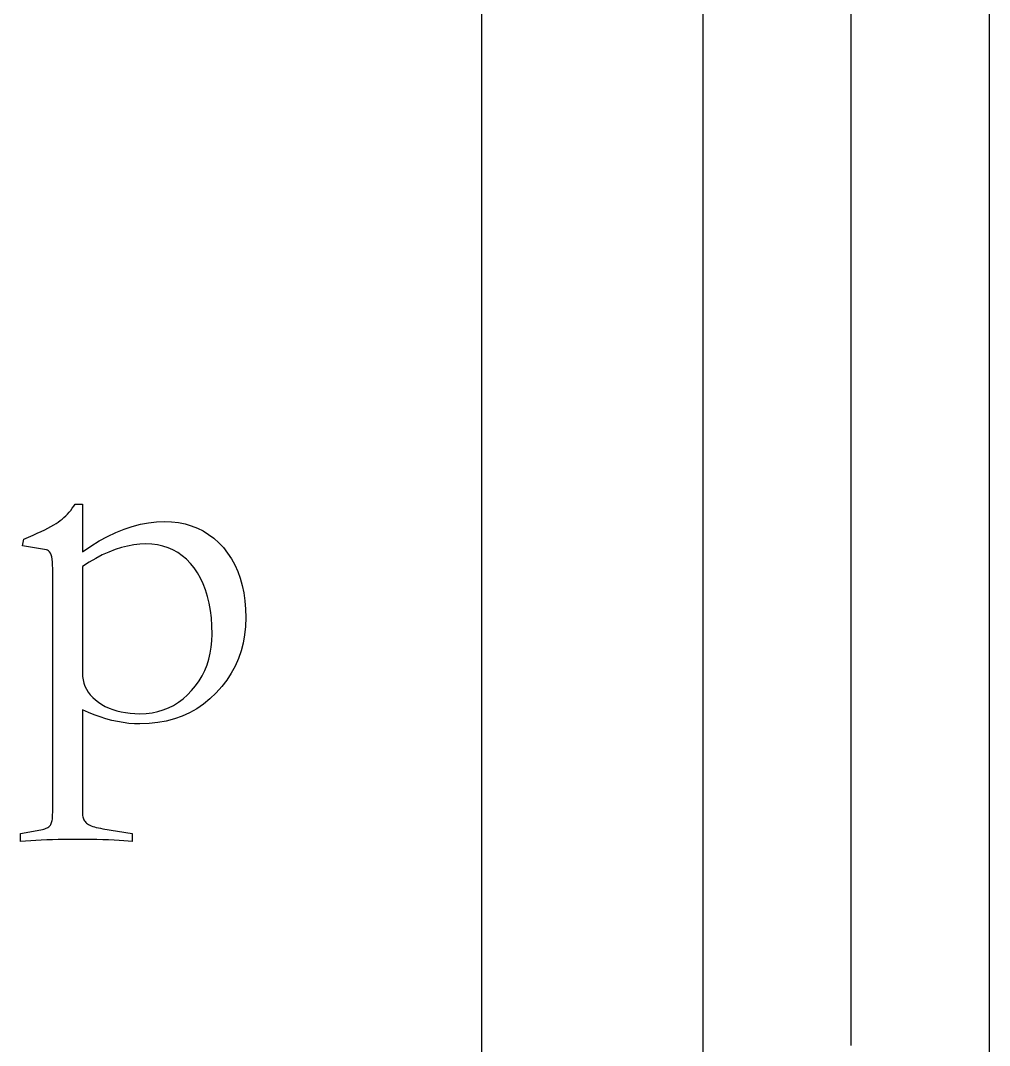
# Model space of a CAD drawing. Header units: millimetres. Extents: x -210 to 210, y -148 to 148.
# Drawn here: x -26.49 to -21.24, y -42.91 to -37.36 of the extents above; entities that cross this region are included whole.
import ezdxf

# ---------------------------------------------------------------- set-up
doc = ezdxf.new("R2010")
doc.units = ezdxf.units.MM
doc.layers.get('0').update_dxf_attribs({"lineweight": 18})

msp = doc.modelspace()

# ---------------------------------------------------------------- linework, layer by layer
at = {"color": 7, "lineweight": 30, "ltscale": 0.375}
msp.add_line((-23.9915, -31.8748), (-23.9915, -46.8748), dxfattribs=at)
at = {"color": 7, "lineweight": 30, "ltscale": 0.244785}
msp.add_line((-22.7915, -46.4162), (-22.7915, -36.6248), dxfattribs=at)
at = {"color": 7, "lineweight": 30, "ltscale": 0.15713}
msp.add_line((-21.9915, -36.6248), (-21.9915, -42.91), dxfattribs=at)
at = {"color": 7, "lineweight": 30}
msp.add_line((-21.2415, -56.6248), (-21.2415, -36.6248), dxfattribs=at)
at = {"color": 7, "lineweight": 30, "ltscale": 0.00034302}
msp.add_line((-26.2151, -40.013), (-26.2069, -40.002), dxfattribs=at)
at = {"color": 7, "lineweight": 30, "ltscale": 0.000347551}
msp.add_line((-26.2069, -40.002), (-26.199, -39.9906), dxfattribs=at)
at = {"color": 7, "lineweight": 30, "ltscale": 0.00035261}
msp.add_line((-26.199, -39.9906), (-26.1914, -39.9787), dxfattribs=at)
at = {"color": 7, "lineweight": 30, "ltscale": 0.000989532}
msp.add_line((-26.1914, -39.9787), (-26.1518, -39.9787), dxfattribs=at)
at = {"color": 7, "lineweight": 30, "ltscale": 0.006467}
msp.add_line((-26.1518, -39.9787), (-26.1518, -40.2374), dxfattribs=at)
at = {"color": 7, "lineweight": 30, "ltscale": 0.000327317}
msp.add_line((-26.2718, -40.0688), (-26.2615, -40.0607), dxfattribs=at)
at = {"color": 7, "lineweight": 30, "ltscale": 0.000329065}
msp.add_line((-26.2615, -40.0607), (-26.2516, -40.0521), dxfattribs=at)
at = {"color": 7, "lineweight": 30, "ltscale": 0.000330173}
msp.add_line((-26.2516, -40.0521), (-26.2419, -40.043), dxfattribs=at)
at = {"color": 7, "lineweight": 30, "ltscale": 0.000332484}
msp.add_line((-26.2419, -40.043), (-26.2327, -40.0335), dxfattribs=at)
at = {"color": 7, "lineweight": 30, "ltscale": 0.000335406}
msp.add_line((-26.2327, -40.0335), (-26.2237, -40.0235), dxfattribs=at)
at = {"color": 7, "lineweight": 30, "ltscale": 0.000338588}
msp.add_line((-26.2237, -40.0235), (-26.2151, -40.013), dxfattribs=at)
at = {"color": 7, "lineweight": 30, "ltscale": 0.000499692}
msp.add_line((-26.356, -40.1179), (-26.3382, -40.1089), dxfattribs=at)
at = {"color": 7, "lineweight": 30, "ltscale": 0.00046095}
msp.add_line((-26.3382, -40.1089), (-26.322, -40.1002), dxfattribs=at)
at = {"color": 7, "lineweight": 30, "ltscale": 0.000422437}
msp.add_line((-26.322, -40.1002), (-26.3072, -40.0919), dxfattribs=at)
at = {"color": 7, "lineweight": 30, "ltscale": 0.000384223}
msp.add_line((-26.3072, -40.0919), (-26.2941, -40.084), dxfattribs=at)
at = {"color": 7, "lineweight": 30, "ltscale": 0.00034694}
msp.add_line((-26.2941, -40.084), (-26.2825, -40.0764), dxfattribs=at)
at = {"color": 7, "lineweight": 30, "ltscale": 0.000327421}
msp.add_line((-26.2825, -40.0764), (-26.2718, -40.0688), dxfattribs=at)
at = {"color": 7, "lineweight": 30, "ltscale": 0.0012}
msp.add_line((-25.9706, -40.1326), (-25.9261, -40.1147), dxfattribs=at)
at = {"color": 7, "lineweight": 30, "ltscale": 0.001165}
msp.add_line((-25.9261, -40.1147), (-25.882, -40.0999), dxfattribs=at)
at = {"color": 7, "lineweight": 30, "ltscale": 0.001133}
msp.add_line((-25.882, -40.0999), (-25.8381, -40.0885), dxfattribs=at)
at = {"color": 7, "lineweight": 30, "ltscale": 0.001108}
for p, q in [((-25.8381, -40.0885), (-25.7946, -40.0803)), ((-25.3465, -40.8944), (-25.3706, -40.9316))]:
    msp.add_line(p, q, dxfattribs=at)
at = {"color": 7, "lineweight": 30, "ltscale": 0.001088}
msp.add_line((-25.7946, -40.0803), (-25.7513, -40.0754), dxfattribs=at)
at = {"color": 7, "lineweight": 30, "ltscale": 0.001074}
for p, q in [((-25.7513, -40.0754), (-25.7084, -40.0737)), ((-26.1156, -40.2935), (-26.1518, -40.3166))]:
    msp.add_line(p, q, dxfattribs=at)
at = {"color": 7, "lineweight": 30, "ltscale": 0.0009711}
msp.add_line((-25.7084, -40.0737), (-25.6696, -40.0751), dxfattribs=at)
at = {"color": 7, "lineweight": 30, "ltscale": 0.000938324}
msp.add_line((-25.6696, -40.0751), (-25.6323, -40.0794), dxfattribs=at)
at = {"color": 7, "lineweight": 30, "ltscale": 0.000911405}
msp.add_line((-25.6323, -40.0794), (-25.5965, -40.0864), dxfattribs=at)
at = {"color": 7, "lineweight": 30, "ltscale": 0.000890941}
msp.add_line((-25.5965, -40.0864), (-25.5623, -40.0963), dxfattribs=at)
at = {"color": 7, "lineweight": 30, "ltscale": 0.000876721}
msp.add_line((-25.5623, -40.0963), (-25.5296, -40.109), dxfattribs=at)
at = {"color": 7, "lineweight": 30, "ltscale": 0.000871077}
msp.add_line((-25.5296, -40.109), (-25.4984, -40.1246), dxfattribs=at)
at = {"color": 7, "lineweight": 30, "ltscale": 0.000944974}
msp.add_line((-26.4765, -40.2057), (-26.4686, -40.1688), dxfattribs=at)
at = {"color": 7, "lineweight": 30, "ltscale": 0.000695719}
msp.add_line((-26.4686, -40.1688), (-26.443, -40.1579), dxfattribs=at)
at = {"color": 7, "lineweight": 30, "ltscale": 0.000656991}
msp.add_line((-26.443, -40.1579), (-26.4189, -40.1473), dxfattribs=at)
at = {"color": 7, "lineweight": 30, "ltscale": 0.000617019}
msp.add_line((-26.4189, -40.1473), (-26.3964, -40.1372), dxfattribs=at)
at = {"color": 7, "lineweight": 30, "ltscale": 0.000577761}
msp.add_line((-26.3964, -40.1372), (-26.3755, -40.1274), dxfattribs=at)
at = {"color": 7, "lineweight": 30, "ltscale": 0.000539467}
msp.add_line((-26.3755, -40.1274), (-26.356, -40.1179), dxfattribs=at)
at = {"color": 7, "lineweight": 30, "ltscale": 0.001284}
msp.add_line((-26.0606, -40.1785), (-26.0155, -40.1539), dxfattribs=at)
at = {"color": 7, "lineweight": 30, "ltscale": 0.001241}
msp.add_line((-26.0155, -40.1539), (-25.9706, -40.1326), dxfattribs=at)
at = {"color": 7, "lineweight": 30, "ltscale": 0.000871537}
msp.add_line((-25.4984, -40.1246), (-25.4687, -40.1429), dxfattribs=at)
at = {"color": 7, "lineweight": 30, "ltscale": 0.000879824}
msp.add_line((-25.4687, -40.1429), (-25.4406, -40.1641), dxfattribs=at)
at = {"color": 7, "lineweight": 30, "ltscale": 0.000895477}
msp.add_line((-25.4406, -40.1641), (-25.4141, -40.1881), dxfattribs=at)
at = {"color": 7, "lineweight": 30, "ltscale": 0.003277}
msp.add_line((-26.3471, -40.2268), (-26.4765, -40.2057), dxfattribs=at)
at = {"color": 7, "lineweight": 30, "ltscale": 0.000169683}
msp.add_line((-26.3406, -40.2288), (-26.3471, -40.2268), dxfattribs=at)
at = {"color": 7, "lineweight": 30, "ltscale": 0.001383}
msp.add_line((-26.1518, -40.2374), (-26.106, -40.2063), dxfattribs=at)
at = {"color": 7, "lineweight": 30, "ltscale": 0.001332}
msp.add_line((-26.106, -40.2063), (-26.0606, -40.1785), dxfattribs=at)
at = {"color": 7, "lineweight": 30, "ltscale": 0.000925262}
msp.add_line((-25.975, -40.2255), (-26.0095, -40.2389), dxfattribs=at)
at = {"color": 7, "lineweight": 30, "ltscale": 0.000894903}
msp.add_line((-25.9409, -40.2146), (-25.975, -40.2255), dxfattribs=at)
at = {"color": 7, "lineweight": 30, "ltscale": 0.000868672}
msp.add_line((-25.9072, -40.2061), (-25.9409, -40.2146), dxfattribs=at)
at = {"color": 7, "lineweight": 30, "ltscale": 0.00084535}
msp.add_line((-25.8739, -40.2), (-25.9072, -40.2061), dxfattribs=at)
at = {"color": 7, "lineweight": 30, "ltscale": 0.000825949}
msp.add_line((-25.8411, -40.1964), (-25.8739, -40.2), dxfattribs=at)
at = {"color": 7, "lineweight": 30, "ltscale": 0.000810809}
msp.add_line((-25.8087, -40.1952), (-25.8411, -40.1964), dxfattribs=at)
at = {"color": 7, "lineweight": 30, "ltscale": 0.000802497}
msp.add_line((-25.7766, -40.1964), (-25.8087, -40.1952), dxfattribs=at)
at = {"color": 7, "lineweight": 30, "ltscale": 0.00077439}
msp.add_line((-25.7459, -40.2003), (-25.7766, -40.1964), dxfattribs=at)
at = {"color": 7, "lineweight": 30, "ltscale": 0.000753794}
msp.add_line((-25.7164, -40.2068), (-25.7459, -40.2003), dxfattribs=at)
at = {"color": 7, "lineweight": 30, "ltscale": 0.000738182}
msp.add_line((-25.6883, -40.2158), (-25.7164, -40.2068), dxfattribs=at)
at = {"color": 7, "lineweight": 30, "ltscale": 0.000730363}
msp.add_line((-25.6615, -40.2275), (-25.6883, -40.2158), dxfattribs=at)
at = {"color": 7, "lineweight": 30, "ltscale": 0.000728882}
msp.add_line((-25.6361, -40.2417), (-25.6615, -40.2275), dxfattribs=at)
at = {"color": 7, "lineweight": 30, "ltscale": 0.000917649}
msp.add_line((-25.4141, -40.1881), (-25.389, -40.2149), dxfattribs=at)
at = {"color": 7, "lineweight": 30, "ltscale": 0.000930469}
msp.add_line((-25.389, -40.2149), (-25.3659, -40.2442), dxfattribs=at)
at = {"color": 7, "lineweight": 30, "ltscale": 0.000173117}
msp.add_line((-26.3348, -40.2325), (-26.3406, -40.2288), dxfattribs=at)
at = {"color": 7, "lineweight": 30, "ltscale": 0.000189347}
msp.add_line((-26.3296, -40.2381), (-26.3348, -40.2325), dxfattribs=at)
at = {"color": 7, "lineweight": 30, "ltscale": 0.000214651}
msp.add_line((-26.3252, -40.2454), (-26.3296, -40.2381), dxfattribs=at)
at = {"color": 7, "lineweight": 30, "ltscale": 0.000247134}
msp.add_line((-26.3214, -40.2545), (-26.3252, -40.2454), dxfattribs=at)
at = {"color": 7, "lineweight": 30, "ltscale": 0.000283794}
msp.add_line((-26.3183, -40.2655), (-26.3214, -40.2545), dxfattribs=at)
at = {"color": 7, "lineweight": 30, "ltscale": 0.000323805}
msp.add_line((-26.3159, -40.2782), (-26.3183, -40.2655), dxfattribs=at)
at = {"color": 7, "lineweight": 30, "ltscale": 0.000365285}
msp.add_line((-26.3142, -40.2927), (-26.3159, -40.2782), dxfattribs=at)
at = {"color": 7, "lineweight": 30, "ltscale": 0.001032}
msp.add_line((-26.0798, -40.2729), (-26.1156, -40.2935), dxfattribs=at)
at = {"color": 7, "lineweight": 30, "ltscale": 0.000994573}
msp.add_line((-26.0445, -40.2547), (-26.0798, -40.2729), dxfattribs=at)
at = {"color": 7, "lineweight": 30, "ltscale": 0.000959262}
msp.add_line((-26.0095, -40.2389), (-26.0445, -40.2547), dxfattribs=at)
at = {"color": 7, "lineweight": 30, "ltscale": 0.000736094}
msp.add_line((-25.6119, -40.2585), (-25.6361, -40.2417), dxfattribs=at)
at = {"color": 7, "lineweight": 30, "ltscale": 0.000748957}
msp.add_line((-25.5891, -40.2779), (-25.6119, -40.2585), dxfattribs=at)
at = {"color": 7, "lineweight": 30, "ltscale": 0.000769074}
msp.add_line((-25.5676, -40.2999), (-25.5891, -40.2779), dxfattribs=at)
at = {"color": 7, "lineweight": 30, "ltscale": 0.000933907}
msp.add_line((-25.3659, -40.2442), (-25.3453, -40.2753), dxfattribs=at)
at = {"color": 7, "lineweight": 30, "ltscale": 0.000943487}
msp.add_line((-25.3453, -40.2753), (-25.3271, -40.3083), dxfattribs=at)
at = {"color": 7, "lineweight": 30, "ltscale": 0.000408615}
msp.add_line((-26.3132, -40.309), (-26.3142, -40.2927), dxfattribs=at)
at = {"color": 7, "lineweight": 30, "ltscale": 0.000452882}
msp.add_line((-26.3128, -40.3271), (-26.3132, -40.309), dxfattribs=at)
at = {"color": 7, "lineweight": 30, "ltscale": 0.03306}
msp.add_line((-26.3128, -41.6495), (-26.3128, -40.3271), dxfattribs=at)
at = {"color": 7, "lineweight": 30, "ltscale": 0.014451}
msp.add_line((-26.1518, -40.3166), (-26.1518, -40.8946), dxfattribs=at)
at = {"color": 7, "lineweight": 30, "ltscale": 0.000795315}
msp.add_line((-25.5474, -40.3245), (-25.5676, -40.2999), dxfattribs=at)
at = {"color": 7, "lineweight": 30, "ltscale": 0.000816361}
msp.add_line((-25.5288, -40.3514), (-25.5474, -40.3245), dxfattribs=at)
at = {"color": 7, "lineweight": 30, "ltscale": 0.000959531}
msp.add_line((-25.3271, -40.3083), (-25.3113, -40.3433), dxfattribs=at)
at = {"color": 7, "lineweight": 30, "ltscale": 0.000832732}
msp.add_line((-25.5122, -40.3802), (-25.5288, -40.3514), dxfattribs=at)
at = {"color": 7, "lineweight": 30, "ltscale": 0.000854369}
msp.add_line((-25.4976, -40.4111), (-25.5122, -40.3802), dxfattribs=at)
at = {"color": 7, "lineweight": 30, "ltscale": 0.000981418}
msp.add_line((-25.3113, -40.3433), (-25.2979, -40.3802), dxfattribs=at)
at = {"color": 7, "lineweight": 30, "ltscale": 0.001009}
msp.add_line((-25.2979, -40.3802), (-25.287, -40.4191), dxfattribs=at)
at = {"color": 7, "lineweight": 30, "ltscale": 0.000881563}
msp.add_line((-25.4849, -40.444), (-25.4976, -40.4111), dxfattribs=at)
at = {"color": 7, "lineweight": 30, "ltscale": 0.000912638}
msp.add_line((-25.4741, -40.4789), (-25.4849, -40.444), dxfattribs=at)
at = {"color": 7, "lineweight": 30, "ltscale": 0.001041}
msp.add_line((-25.287, -40.4191), (-25.2785, -40.4599), dxfattribs=at)
at = {"color": 7, "lineweight": 30, "ltscale": 0.000948389}
msp.add_line((-25.4653, -40.5158), (-25.4741, -40.4789), dxfattribs=at)
at = {"color": 7, "lineweight": 30, "ltscale": 0.001078}
msp.add_line((-25.2785, -40.4599), (-25.2724, -40.5026), dxfattribs=at)
at = {"color": 7, "lineweight": 30, "ltscale": 0.001119}
msp.add_line((-25.2724, -40.5026), (-25.2688, -40.5472), dxfattribs=at)
at = {"color": 7, "lineweight": 30, "ltscale": 0.000987646}
msp.add_line((-25.4585, -40.5547), (-25.4653, -40.5158), dxfattribs=at)
at = {"color": 7, "lineweight": 30, "ltscale": 0.00103}
msp.add_line((-25.4536, -40.5956), (-25.4585, -40.5547), dxfattribs=at)
at = {"color": 7, "lineweight": 30, "ltscale": 0.001164}
msp.add_line((-25.2688, -40.5472), (-25.2676, -40.5937), dxfattribs=at)
at = {"color": 7, "lineweight": 30, "ltscale": 0.001075}
msp.add_line((-25.4507, -40.6385), (-25.4536, -40.5956), dxfattribs=at)
at = {"color": 7, "lineweight": 30, "ltscale": 0.001184}
msp.add_line((-25.2676, -40.5937), (-25.2692, -40.641), dxfattribs=at)
at = {"color": 7, "lineweight": 30, "ltscale": 0.001124}
msp.add_line((-25.4497, -40.6835), (-25.4507, -40.6385), dxfattribs=at)
at = {"color": 7, "lineweight": 30, "ltscale": 0.001153}
msp.add_line((-25.2692, -40.641), (-25.274, -40.6869), dxfattribs=at)
at = {"color": 7, "lineweight": 30, "ltscale": 0.000860807}
msp.add_line((-25.4542, -40.7531), (-25.4508, -40.7188), dxfattribs=at)
at = {"color": 7, "lineweight": 30, "ltscale": 0.000884316}
msp.add_line((-25.4508, -40.7188), (-25.4497, -40.6835), dxfattribs=at)
at = {"color": 7, "lineweight": 30, "ltscale": 0.001128}
msp.add_line((-25.274, -40.6869), (-25.2821, -40.7313), dxfattribs=at)
at = {"color": 7, "lineweight": 30, "ltscale": 0.00084111}
msp.add_line((-25.4597, -40.7863), (-25.4542, -40.7531), dxfattribs=at)
at = {"color": 7, "lineweight": 30, "ltscale": 0.001099}
msp.add_line((-25.2933, -40.7743), (-25.3078, -40.8158), dxfattribs=at)
at = {"color": 7, "lineweight": 30, "ltscale": 0.00111}
msp.add_line((-25.2821, -40.7313), (-25.2933, -40.7743), dxfattribs=at)
at = {"color": 7, "lineweight": 30, "ltscale": 0.000814668}
msp.add_line((-25.4774, -40.8494), (-25.4674, -40.8184), dxfattribs=at)
at = {"color": 7, "lineweight": 30, "ltscale": 0.000826046}
msp.add_line((-25.4674, -40.8184), (-25.4597, -40.7863), dxfattribs=at)
at = {"color": 7, "lineweight": 30, "ltscale": 0.001095}
msp.add_line((-25.3078, -40.8158), (-25.3256, -40.8558), dxfattribs=at)
at = {"color": 7, "lineweight": 30, "ltscale": 0.000806419}
msp.add_line((-25.504, -40.9082), (-25.4896, -40.8794), dxfattribs=at)
at = {"color": 7, "lineweight": 30, "ltscale": 0.000808446}
msp.add_line((-25.4896, -40.8794), (-25.4774, -40.8494), dxfattribs=at)
at = {"color": 7, "lineweight": 30, "ltscale": 0.001098}
msp.add_line((-25.3256, -40.8558), (-25.3465, -40.8944), dxfattribs=at)
at = {"color": 7, "lineweight": 30, "ltscale": 0.000467252}
msp.add_line((-26.1518, -40.8946), (-26.1509, -40.9133), dxfattribs=at)
at = {"color": 7, "lineweight": 30, "ltscale": 0.000455159}
msp.add_line((-26.1509, -40.9133), (-26.1483, -40.9313), dxfattribs=at)
at = {"color": 7, "lineweight": 30, "ltscale": 0.000447242}
msp.add_line((-26.1483, -40.9313), (-26.144, -40.9487), dxfattribs=at)
at = {"color": 7, "lineweight": 30, "ltscale": 0.000444528}
msp.add_line((-26.144, -40.9487), (-26.1379, -40.9654), dxfattribs=at)
at = {"color": 7, "lineweight": 30, "ltscale": 0.000817133}
msp.add_line((-25.5395, -40.9627), (-25.5207, -40.936), dxfattribs=at)
at = {"color": 7, "lineweight": 30, "ltscale": 0.000809592}
msp.add_line((-25.5207, -40.936), (-25.504, -40.9082), dxfattribs=at)
at = {"color": 7, "lineweight": 30, "ltscale": 0.001125}
msp.add_line((-25.3706, -40.9316), (-25.398, -40.9673), dxfattribs=at)
at = {"color": 7, "lineweight": 30, "ltscale": 0.000446131}
msp.add_line((-26.1379, -40.9654), (-26.13, -40.9814), dxfattribs=at)
at = {"color": 7, "lineweight": 30, "ltscale": 0.000452639}
msp.add_line((-26.13, -40.9814), (-26.1205, -40.9968), dxfattribs=at)
at = {"color": 7, "lineweight": 30, "ltscale": 0.000464522}
msp.add_line((-26.1205, -40.9968), (-26.1091, -41.0115), dxfattribs=at)
at = {"color": 7, "lineweight": 30, "ltscale": 0.000823337}
msp.add_line((-25.5833, -41.0122), (-25.5606, -40.9883), dxfattribs=at)
at = {"color": 7, "lineweight": 30, "ltscale": 0.000828919}
msp.add_line((-25.5606, -40.9883), (-25.5395, -40.9627), dxfattribs=at)
at = {"color": 7, "lineweight": 30, "ltscale": 0.001149}
msp.add_line((-25.4286, -41.0015), (-25.4617, -41.0334), dxfattribs=at)
at = {"color": 7, "lineweight": 30, "ltscale": 0.001148}
msp.add_line((-25.398, -40.9673), (-25.4286, -41.0015), dxfattribs=at)
at = {"color": 7, "lineweight": 30, "ltscale": 0.000479788}
msp.add_line((-26.1091, -41.0115), (-26.0961, -41.0255), dxfattribs=at)
at = {"color": 7, "lineweight": 30, "ltscale": 0.000498969}
msp.add_line((-26.0961, -41.0255), (-26.0813, -41.0389), dxfattribs=at)
at = {"color": 7, "lineweight": 30, "ltscale": 0.00052197}
msp.add_line((-26.0813, -41.0389), (-26.0647, -41.0517), dxfattribs=at)
at = {"color": 7, "lineweight": 30, "ltscale": 0.000535997}
msp.add_line((-26.0647, -41.0517), (-26.0468, -41.0635), dxfattribs=at)
at = {"color": 7, "lineweight": 30, "ltscale": 0.000771677}
msp.add_line((-25.6585, -41.0686), (-25.6323, -41.0523), dxfattribs=at)
at = {"color": 7, "lineweight": 30, "ltscale": 0.000783806}
msp.add_line((-25.6323, -41.0523), (-25.6072, -41.0335), dxfattribs=at)
at = {"color": 7, "lineweight": 30, "ltscale": 0.000801108}
msp.add_line((-25.6072, -41.0335), (-25.5833, -41.0122), dxfattribs=at)
at = {"color": 7, "lineweight": 30, "ltscale": 0.001126}
msp.add_line((-25.4617, -41.0334), (-25.4966, -41.0619), dxfattribs=at)
at = {"color": 7, "lineweight": 30, "ltscale": 0.01399}
msp.add_line((-26.1518, -41.0926), (-26.1518, -41.6522), dxfattribs=at)
at = {"color": 7, "lineweight": 30, "ltscale": 0.000881106}
msp.add_line((-26.1197, -41.1071), (-26.1518, -41.0926), dxfattribs=at)
at = {"color": 7, "lineweight": 30, "ltscale": 0.000861117}
msp.add_line((-26.0878, -41.1201), (-26.1197, -41.1071), dxfattribs=at)
at = {"color": 7, "lineweight": 30, "ltscale": 0.000542269}
msp.add_line((-26.0468, -41.0635), (-26.0279, -41.074), dxfattribs=at)
at = {"color": 7, "lineweight": 30, "ltscale": 0.000549783}
msp.add_line((-26.0279, -41.074), (-26.0079, -41.0833), dxfattribs=at)
at = {"color": 7, "lineweight": 30, "ltscale": 0.000560932}
msp.add_line((-26.0079, -41.0833), (-25.987, -41.0914), dxfattribs=at)
at = {"color": 7, "lineweight": 30, "ltscale": 0.000573716}
msp.add_line((-25.987, -41.0914), (-25.9651, -41.0982), dxfattribs=at)
at = {"color": 7, "lineweight": 30, "ltscale": 0.000590474}
msp.add_line((-25.9651, -41.0982), (-25.9421, -41.1038), dxfattribs=at)
at = {"color": 7, "lineweight": 30, "ltscale": 0.000607877}
msp.add_line((-25.9421, -41.1038), (-25.9182, -41.1081), dxfattribs=at)
at = {"color": 7, "lineweight": 30, "ltscale": 0.000628894}
msp.add_line((-25.9182, -41.1081), (-25.8932, -41.1112), dxfattribs=at)
at = {"color": 7, "lineweight": 30, "ltscale": 0.000650166}
msp.add_line((-25.8932, -41.1112), (-25.8673, -41.1131), dxfattribs=at)
at = {"color": 7, "lineweight": 30, "ltscale": 0.000673853}
msp.add_line((-25.8673, -41.1131), (-25.8404, -41.1137), dxfattribs=at)
at = {"color": 7, "lineweight": 30, "ltscale": 0.000830667}
msp.add_line((-25.8404, -41.1137), (-25.8072, -41.1125), dxfattribs=at)
at = {"color": 7, "lineweight": 30, "ltscale": 0.000806586}
msp.add_line((-25.8072, -41.1125), (-25.7751, -41.1087), dxfattribs=at)
at = {"color": 7, "lineweight": 30, "ltscale": 0.000787852}
msp.add_line((-25.7751, -41.1087), (-25.7442, -41.1024), dxfattribs=at)
at = {"color": 7, "lineweight": 30, "ltscale": 0.0007748}
msp.add_line((-25.7442, -41.1024), (-25.7145, -41.0936), dxfattribs=at)
at = {"color": 7, "lineweight": 30, "ltscale": 0.000767811}
msp.add_line((-25.7145, -41.0936), (-25.6859, -41.0824), dxfattribs=at)
at = {"color": 7, "lineweight": 30, "ltscale": 0.000767013}
msp.add_line((-25.6859, -41.0824), (-25.6585, -41.0686), dxfattribs=at)
at = {"color": 7, "lineweight": 30, "ltscale": 0.001107}
msp.add_line((-25.5718, -41.1088), (-25.612, -41.1272), dxfattribs=at)
at = {"color": 7, "lineweight": 30, "ltscale": 0.001106}
msp.add_line((-25.5333, -41.087), (-25.5718, -41.1088), dxfattribs=at)
at = {"color": 7, "lineweight": 30, "ltscale": 0.001112}
msp.add_line((-25.4966, -41.0619), (-25.5333, -41.087), dxfattribs=at)
at = {"color": 7, "lineweight": 30, "ltscale": 0.000841699}
msp.add_line((-26.0562, -41.1316), (-26.0878, -41.1201), dxfattribs=at)
at = {"color": 7, "lineweight": 30, "ltscale": 0.000824976}
msp.add_line((-26.0247, -41.1416), (-26.0562, -41.1316), dxfattribs=at)
at = {"color": 7, "lineweight": 30, "ltscale": 0.000809081}
msp.add_line((-25.9935, -41.15), (-26.0247, -41.1416), dxfattribs=at)
at = {"color": 7, "lineweight": 30, "ltscale": 0.00079554}
msp.add_line((-25.9624, -41.1569), (-25.9935, -41.15), dxfattribs=at)
at = {"color": 7, "lineweight": 30, "ltscale": 0.000782115}
msp.add_line((-25.9316, -41.1622), (-25.9624, -41.1569), dxfattribs=at)
at = {"color": 7, "lineweight": 30, "ltscale": 0.000771195}
msp.add_line((-25.901, -41.1661), (-25.9316, -41.1622), dxfattribs=at)
at = {"color": 7, "lineweight": 30, "ltscale": 0.000762814}
msp.add_line((-25.8705, -41.1684), (-25.901, -41.1661), dxfattribs=at)
at = {"color": 7, "lineweight": 30, "ltscale": 0.000754793}
msp.add_line((-25.8404, -41.1691), (-25.8705, -41.1684), dxfattribs=at)
at = {"color": 7, "lineweight": 30, "ltscale": 0.001232}
msp.add_line((-25.7911, -41.1675), (-25.8404, -41.1691), dxfattribs=at)
at = {"color": 7, "lineweight": 30, "ltscale": 0.001193}
msp.add_line((-25.7437, -41.1624), (-25.7911, -41.1675), dxfattribs=at)
at = {"color": 7, "lineweight": 30, "ltscale": 0.00116}
msp.add_line((-25.698, -41.154), (-25.7437, -41.1624), dxfattribs=at)
at = {"color": 7, "lineweight": 30, "ltscale": 0.001136}
msp.add_line((-25.6541, -41.1423), (-25.698, -41.154), dxfattribs=at)
at = {"color": 7, "lineweight": 30, "ltscale": 0.001118}
msp.add_line((-25.612, -41.1272), (-25.6541, -41.1423), dxfattribs=at)
at = {"color": 7, "lineweight": 30, "ltscale": 0.000209928}
msp.add_line((-26.3139, -41.6766), (-26.3133, -41.6683), dxfattribs=at)
at = {"color": 7, "lineweight": 30, "ltscale": 0.000226206}
msp.add_line((-26.3133, -41.6683), (-26.313, -41.6592), dxfattribs=at)
at = {"color": 7, "lineweight": 30, "ltscale": 0.000242443}
msp.add_line((-26.313, -41.6592), (-26.3128, -41.6495), dxfattribs=at)
at = {"color": 7, "lineweight": 30, "ltscale": 0.000167932}
msp.add_line((-26.1518, -41.6522), (-26.1516, -41.6589), dxfattribs=at)
at = {"color": 7, "lineweight": 30, "ltscale": 0.000161473}
msp.add_line((-26.1516, -41.6589), (-26.1509, -41.6653), dxfattribs=at)
at = {"color": 7, "lineweight": 30, "ltscale": 0.000155927}
msp.add_line((-26.1509, -41.6653), (-26.1498, -41.6714), dxfattribs=at)
at = {"color": 7, "lineweight": 30, "ltscale": 0.000120347}
msp.add_line((-26.3343, -41.7263), (-26.3306, -41.7233), dxfattribs=at)
at = {"color": 7, "lineweight": 30, "ltscale": 0.000112351}
msp.add_line((-26.3306, -41.7233), (-26.3274, -41.7202), dxfattribs=at)
at = {"color": 7, "lineweight": 30, "ltscale": 0.000106551}
msp.add_line((-26.3274, -41.7202), (-26.3247, -41.7168), dxfattribs=at)
at = {"color": 7, "lineweight": 30, "ltscale": 0.000109843}
msp.add_line((-26.3247, -41.7168), (-26.3224, -41.7131), dxfattribs=at)
at = {"color": 7, "lineweight": 30, "ltscale": 0.000121373}
msp.add_line((-26.3224, -41.7131), (-26.3204, -41.7087), dxfattribs=at)
at = {"color": 7, "lineweight": 30, "ltscale": 0.000134516}
msp.add_line((-26.3204, -41.7087), (-26.3187, -41.7036), dxfattribs=at)
at = {"color": 7, "lineweight": 30, "ltscale": 0.000148801}
msp.add_line((-26.3187, -41.7036), (-26.3171, -41.6978), dxfattribs=at)
at = {"color": 7, "lineweight": 30, "ltscale": 0.000163168}
msp.add_line((-26.3171, -41.6978), (-26.3158, -41.6914), dxfattribs=at)
at = {"color": 7, "lineweight": 30, "ltscale": 0.000178628}
msp.add_line((-26.3158, -41.6914), (-26.3147, -41.6844), dxfattribs=at)
at = {"color": 7, "lineweight": 30, "ltscale": 0.00019412}
msp.add_line((-26.3147, -41.6844), (-26.3139, -41.6766), dxfattribs=at)
at = {"color": 7, "lineweight": 30, "ltscale": 0.000151578}
msp.add_line((-26.1498, -41.6714), (-26.1482, -41.6773), dxfattribs=at)
at = {"color": 7, "lineweight": 30, "ltscale": 0.000147883}
msp.add_line((-26.1482, -41.6773), (-26.1462, -41.6829), dxfattribs=at)
at = {"color": 7, "lineweight": 30, "ltscale": 0.000145394}
msp.add_line((-26.1462, -41.6829), (-26.1437, -41.6881), dxfattribs=at)
at = {"color": 7, "lineweight": 30, "ltscale": 0.000143939}
msp.add_line((-26.1437, -41.6881), (-26.1408, -41.6931), dxfattribs=at)
at = {"color": 7, "lineweight": 30, "ltscale": 0.000144077}
msp.add_line((-26.1408, -41.6931), (-26.1375, -41.6978), dxfattribs=at)
at = {"color": 7, "lineweight": 30, "ltscale": 0.000145482}
msp.add_line((-26.1375, -41.6978), (-26.1337, -41.7022), dxfattribs=at)
at = {"color": 7, "lineweight": 30, "ltscale": 0.000148117}
msp.add_line((-26.1337, -41.7022), (-26.1294, -41.7063), dxfattribs=at)
at = {"color": 7, "lineweight": 30, "ltscale": 0.000156213}
msp.add_line((-26.1294, -41.7063), (-26.1245, -41.7101), dxfattribs=at)
at = {"color": 7, "lineweight": 30, "ltscale": 0.000171756}
msp.add_line((-26.1245, -41.7101), (-26.1187, -41.7138), dxfattribs=at)
at = {"color": 7, "lineweight": 30, "ltscale": 0.000188631}
msp.add_line((-26.1187, -41.7138), (-26.112, -41.7173), dxfattribs=at)
at = {"color": 7, "lineweight": 30, "ltscale": 0.000205826}
msp.add_line((-26.112, -41.7173), (-26.1045, -41.7206), dxfattribs=at)
at = {"color": 7, "lineweight": 30, "ltscale": 0.000223908}
msp.add_line((-26.1045, -41.7206), (-26.0961, -41.7238), dxfattribs=at)
at = {"color": 7, "lineweight": 30, "ltscale": 0.000243339}
msp.add_line((-26.0961, -41.7238), (-26.0868, -41.7267), dxfattribs=at)
at = {"color": 7, "lineweight": 30, "ltscale": 0.002821}
msp.add_line((-26.487, -41.763), (-26.3762, -41.7419), dxfattribs=at)
at = {"color": 7, "lineweight": 30, "ltscale": 0.001056}
for p, q in [((-26.487, -41.8053), (-26.487, -41.763)), ((-25.8826, -41.763), (-25.8826, -41.8053))]:
    msp.add_line(p, q, dxfattribs=at)
at = {"color": 7, "lineweight": 30, "ltscale": 0.000196041}
msp.add_line((-26.3762, -41.7419), (-26.3685, -41.7402), dxfattribs=at)
at = {"color": 7, "lineweight": 30, "ltscale": 0.000183018}
msp.add_line((-26.3685, -41.7402), (-26.3614, -41.7384), dxfattribs=at)
at = {"color": 7, "lineweight": 30, "ltscale": 0.000171084}
msp.add_line((-26.3614, -41.7384), (-26.3549, -41.7363), dxfattribs=at)
at = {"color": 7, "lineweight": 30, "ltscale": 0.000159571}
msp.add_line((-26.3549, -41.7363), (-26.3489, -41.7341), dxfattribs=at)
at = {"color": 7, "lineweight": 30, "ltscale": 0.000148577}
msp.add_line((-26.3489, -41.7341), (-26.3435, -41.7317), dxfattribs=at)
at = {"color": 7, "lineweight": 30, "ltscale": 0.000137644}
msp.add_line((-26.3435, -41.7317), (-26.3387, -41.7291), dxfattribs=at)
at = {"color": 7, "lineweight": 30, "ltscale": 0.000128136}
msp.add_line((-26.3387, -41.7291), (-26.3343, -41.7263), dxfattribs=at)
at = {"color": 7, "lineweight": 30, "ltscale": 0.000263224}
msp.add_line((-26.0868, -41.7267), (-26.0766, -41.7295), dxfattribs=at)
at = {"color": 7, "lineweight": 30, "ltscale": 0.000282822}
msp.add_line((-26.0766, -41.7295), (-26.0656, -41.732), dxfattribs=at)
at = {"color": 7, "lineweight": 30, "ltscale": 0.000302766}
msp.add_line((-26.0656, -41.732), (-26.0537, -41.7344), dxfattribs=at)
at = {"color": 7, "lineweight": 30, "ltscale": 0.000324357}
msp.add_line((-26.0537, -41.7344), (-26.041, -41.7366), dxfattribs=at)
at = {"color": 7, "lineweight": 30, "ltscale": 0.004014}
msp.add_line((-26.041, -41.7366), (-25.8826, -41.763), dxfattribs=at)
at = {"color": 7, "lineweight": 30, "ltscale": 0.000682402}
msp.add_line((-26.4598, -41.8032), (-26.487, -41.8053), dxfattribs=at)
at = {"color": 7, "lineweight": 30, "ltscale": 0.000697992}
msp.add_line((-26.4319, -41.8015), (-26.4598, -41.8032), dxfattribs=at)
at = {"color": 7, "lineweight": 30, "ltscale": 0.000714451}
msp.add_line((-26.4034, -41.7999), (-26.4319, -41.8015), dxfattribs=at)
at = {"color": 7, "lineweight": 30, "ltscale": 0.000728654}
msp.add_line((-26.3743, -41.7985), (-26.4034, -41.7999), dxfattribs=at)
at = {"color": 7, "lineweight": 30, "ltscale": 0.000745193}
msp.add_line((-26.3445, -41.7973), (-26.3743, -41.7985), dxfattribs=at)
at = {"color": 7, "lineweight": 30, "ltscale": 0.000760262}
msp.add_line((-26.3141, -41.7964), (-26.3445, -41.7973), dxfattribs=at)
at = {"color": 7, "lineweight": 30, "ltscale": 0.000776893}
msp.add_line((-26.283, -41.7957), (-26.3141, -41.7964), dxfattribs=at)
at = {"color": 7, "lineweight": 30, "ltscale": 0.00079204}
msp.add_line((-26.2514, -41.7951), (-26.283, -41.7957), dxfattribs=at)
at = {"color": 7, "lineweight": 30, "ltscale": 0.000807228}
msp.add_line((-26.2191, -41.7948), (-26.2514, -41.7951), dxfattribs=at)
at = {"color": 7, "lineweight": 30, "ltscale": 0.000823979}
msp.add_line((-26.1861, -41.7947), (-26.2191, -41.7948), dxfattribs=at)
at = {"color": 7, "lineweight": 30, "ltscale": 0.000978092}
msp.add_line((-26.147, -41.7948), (-26.1861, -41.7947), dxfattribs=at)
at = {"color": 7, "lineweight": 30, "ltscale": 0.000930056}
msp.add_line((-26.1098, -41.7951), (-26.147, -41.7948), dxfattribs=at)
at = {"color": 7, "lineweight": 30, "ltscale": 0.000881293}
msp.add_line((-26.0746, -41.7957), (-26.1098, -41.7951), dxfattribs=at)
at = {"color": 7, "lineweight": 30, "ltscale": 0.00083181}
msp.add_line((-26.0413, -41.7964), (-26.0746, -41.7957), dxfattribs=at)
at = {"color": 7, "lineweight": 30, "ltscale": 0.000783901}
msp.add_line((-26.0099, -41.7973), (-26.0413, -41.7964), dxfattribs=at)
at = {"color": 7, "lineweight": 30, "ltscale": 0.000735282}
msp.add_line((-25.9806, -41.7985), (-26.0099, -41.7973), dxfattribs=at)
at = {"color": 7, "lineweight": 30, "ltscale": 0.000685979}
msp.add_line((-25.9532, -41.7999), (-25.9806, -41.7985), dxfattribs=at)
at = {"color": 7, "lineweight": 30, "ltscale": 0.000638289}
msp.add_line((-25.9277, -41.8015), (-25.9532, -41.7999), dxfattribs=at)
at = {"color": 7, "lineweight": 30, "ltscale": 0.000589156}
msp.add_line((-25.9042, -41.8032), (-25.9277, -41.8015), dxfattribs=at)
at = {"color": 7, "lineweight": 30, "ltscale": 0.000541743}
msp.add_line((-25.8826, -41.8053), (-25.9042, -41.8032), dxfattribs=at)

doc.saveas('drawing.dxf')
